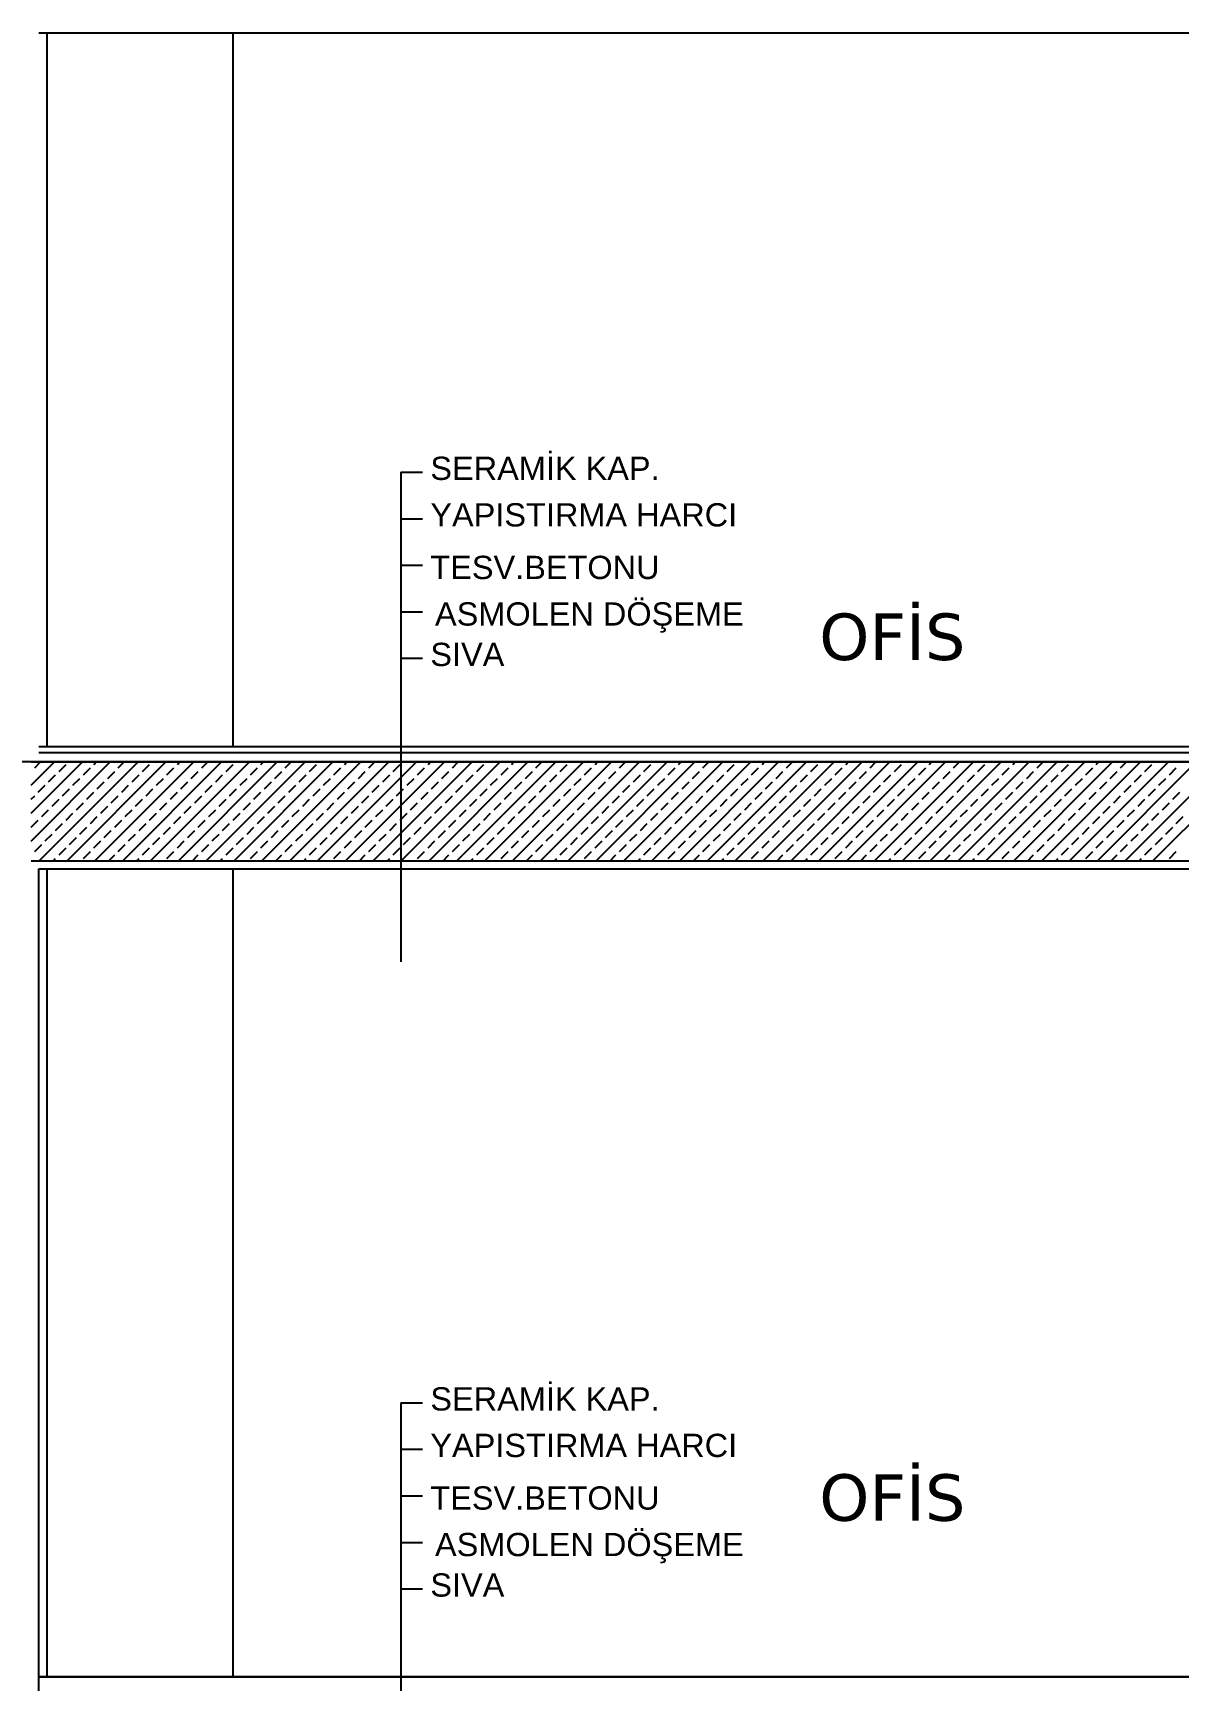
# Model space of a CAD drawing. Header units: millimetres. Extents: x 43168.9 to 43194.6, y -25545.1 to -25543.4.
# Drawn here: x 43183.8049 to 43183.9526, y -25544.425 to -25544.2126 of the extents above; entities that cross this region are included whole.
import ezdxf
from ezdxf.enums import TextEntityAlignment as Align

# ---------------------------------------------------------------- set-up
doc = ezdxf.new("R2010")
doc.units = ezdxf.units.MM
doc.header["$LTSCALE"] = 200
doc.linetypes.add('kesit_$0$HIDDEN2', pattern=[0.1875, 0.125, -0.0625])
for name, color, linetype in [('gor-4_sgh', 17, 'Continuous'), ('kaplama-gnl_sgh', 30, 'Continuous'), ('kesit_$0$izd-alt_sgh', 8, 'kesit_$0$HIDDEN2'), ('kolon-b.a_sgh', 6, 'Continuous'), ('metal-mal._sgh', 122, 'Continuous'), ('siva_sgh', 145, 'Continuous'), ('tarama-betonarme_sgh', 223, 'Continuous'), ('yazi-mahal_sgh', 12, 'Continuous'), ('yazi-malz_sgh', 7, 'Continuous')]:
    doc.layers.add(name, color=color, linetype=linetype)
doc.styles.add('1-200', font='arial.ttf', dxfattribs={"height": 60})
doc.styles.add('text1', font='VERDANA.TTF')

msp = doc.modelspace()

# ---------------------------------------------------------------- linework, layer by layer
at = {"layer": 'gor-4_sgh'}
for p, q in [((43183.80671, -25544.21256), (43183.80671, -25544.30456)), ((43183.83071, -25544.21256), (43183.83071, -25544.30456)), ((43183.80671, -25544.32036), (43183.80671, -25544.42456)), ((43183.83071, -25544.32036), (43183.83071, -25544.42456))]:
    msp.add_line(p, q, dxfattribs=at)
at = {"layer": 'kaplama-gnl_sgh'}
for p, q in [((43183.80569, -25544.30456), (43184.12769, -25544.30456)), ((43183.80569, -25544.30536), (43184.12769, -25544.30536)), ((43183.80569, -25544.42456), (43183.93864, -25544.42456)), ((43183.80569, -25544.42456), (43184.27149, -25544.42456)), ((43184.27149, -25544.42456), (43183.80569, -25544.42456))]:
    msp.add_line(p, q, dxfattribs=at)
at = {"layer": 'kesit_$0$izd-alt_sgh'}
msp.add_line((43185.17869, -25544.30656), (43183.58059, -25544.30656), dxfattribs=at)
at = {"layer": 'kolon-b.a_sgh'}
for p, q in [((43183.80469, -25544.30656), (43184.27469, -25544.30656)), ((43184.27469, -25544.31936), (43183.80469, -25544.31936))]:
    msp.add_line(p, q, dxfattribs=at)
at = {"layer": 'metal-mal._sgh'}
msp.add_line((43183.80569, -25544.21256), (43184.22829, -25544.21256), dxfattribs=at)
at = {"layer": 'siva_sgh'}
for p, q in [((43183.80569, -25544.42656), (43183.80569, -25544.32036)), ((43183.80569, -25544.32036), (43184.27569, -25544.32036))]:
    msp.add_line(p, q, dxfattribs=at)
at = {"layer": 'tarama-betonarme_sgh'}
for p, q in [((43183.80469, -25544.30958), (43183.80771, -25544.30656)), ((43183.80469, -25544.31317), (43183.81131, -25544.30656)), ((43183.80469, -25544.31677), (43183.8149, -25544.30656)), ((43183.80515, -25544.30733), (43183.80592, -25544.30656)), ((43183.80569, -25544.31936), (43183.81849, -25544.30656)), ((43183.80829, -25544.30778), (43183.80919, -25544.30688)), ((43183.80928, -25544.31936), (43183.82208, -25544.30656)), ((43183.81278, -25544.30688), (43183.8131, -25544.30656)), ((43183.81287, -25544.31936), (43183.82567, -25544.30656)), ((43183.81592, -25544.30733), (43183.81669, -25544.30656)), ((43183.81647, -25544.31936), (43183.82927, -25544.30656)), ((43183.81907, -25544.30778), (43183.81996, -25544.30688)), ((43183.82006, -25544.31936), (43183.83286, -25544.30656)), ((43183.82356, -25544.30688), (43183.82388, -25544.30656)), ((43183.82365, -25544.31936), (43183.83645, -25544.30656)), ((43183.8267, -25544.30733), (43183.82747, -25544.30656)), ((43183.82724, -25544.31936), (43183.84004, -25544.30656)), ((43183.82984, -25544.30778), (43183.83074, -25544.30688)), ((43183.83083, -25544.31936), (43183.84363, -25544.30656)), ((43183.83433, -25544.30688), (43183.83465, -25544.30656)), ((43183.83443, -25544.31936), (43183.84723, -25544.30656)), ((43183.83748, -25544.30733), (43183.83825, -25544.30656)), ((43183.83802, -25544.31936), (43183.85082, -25544.30656)), ((43183.84062, -25544.30778), (43183.84152, -25544.30688)), ((43183.84161, -25544.31936), (43183.85441, -25544.30656)), ((43183.84511, -25544.30688), (43183.84543, -25544.30656)), ((43183.8452, -25544.31936), (43183.858, -25544.30656)), ((43183.84825, -25544.30733), (43183.84902, -25544.30656)), ((43183.84879, -25544.31936), (43183.86159, -25544.30656)), ((43183.8514, -25544.30778), (43183.85229, -25544.30688)), ((43183.85239, -25544.31936), (43183.86519, -25544.30656)), ((43183.85589, -25544.30688), (43183.85621, -25544.30656)), ((43183.85598, -25544.31936), (43183.86878, -25544.30656)), ((43183.85903, -25544.30733), (43183.8598, -25544.30656)), ((43183.85957, -25544.31936), (43183.87237, -25544.30656)), ((43183.86217, -25544.30778), (43183.86307, -25544.30688)), ((43183.86316, -25544.31936), (43183.87596, -25544.30656)), ((43183.86666, -25544.30688), (43183.86698, -25544.30656)), ((43183.86676, -25544.31936), (43183.87956, -25544.30656)), ((43183.86981, -25544.30733), (43183.87058, -25544.30656)), ((43183.87035, -25544.31936), (43183.88315, -25544.30656)), ((43183.87295, -25544.30778), (43183.87385, -25544.30688)), ((43183.87394, -25544.31936), (43183.88674, -25544.30656)), ((43183.87744, -25544.30688), (43183.87776, -25544.30656)), ((43183.87753, -25544.31936), (43183.89033, -25544.30656)), ((43183.88058, -25544.30733), (43183.88135, -25544.30656)), ((43183.88112, -25544.31936), (43183.89392, -25544.30656)), ((43183.88372, -25544.30778), (43183.88462, -25544.30688)), ((43183.88472, -25544.31936), (43183.89752, -25544.30656)), ((43183.88821, -25544.30688), (43183.88854, -25544.30656)), ((43183.88831, -25544.31936), (43183.90111, -25544.30656)), ((43183.89136, -25544.30733), (43183.89213, -25544.30656)), ((43183.8919, -25544.31936), (43183.9047, -25544.30656)), ((43183.8945, -25544.30778), (43183.8954, -25544.30688)), ((43183.89549, -25544.31936), (43183.90829, -25544.30656)), ((43183.89899, -25544.30688), (43183.89931, -25544.30656)), ((43183.89908, -25544.31936), (43183.91188, -25544.30656)), ((43183.90213, -25544.30733), (43183.9029, -25544.30656)), ((43183.90268, -25544.31936), (43183.91548, -25544.30656)), ((43183.90528, -25544.30778), (43183.90618, -25544.30688)), ((43183.90627, -25544.31936), (43183.91907, -25544.30656)), ((43183.90977, -25544.30688), (43183.91009, -25544.30656)), ((43183.90986, -25544.31936), (43183.92266, -25544.30656)), ((43183.91291, -25544.30733), (43183.91368, -25544.30656)), ((43183.91345, -25544.31936), (43183.92625, -25544.30656)), ((43183.91605, -25544.30778), (43183.91695, -25544.30688)), ((43183.91704, -25544.31936), (43183.92984, -25544.30656)), ((43183.92054, -25544.30688), (43183.92086, -25544.30656)), ((43183.92064, -25544.31936), (43183.93344, -25544.30656)), ((43183.92369, -25544.30733), (43183.92446, -25544.30656)), ((43183.92423, -25544.31936), (43183.93703, -25544.30656)), ((43183.92683, -25544.30778), (43183.92773, -25544.30688)), ((43183.92782, -25544.31936), (43183.94062, -25544.30656)), ((43183.93132, -25544.30688), (43183.93164, -25544.30656)), ((43183.93141, -25544.31936), (43183.94421, -25544.30656)), ((43183.93446, -25544.30733), (43183.93523, -25544.30656)), ((43183.93501, -25544.31936), (43183.94781, -25544.30656)), ((43183.93761, -25544.30778), (43183.9385, -25544.30688)), ((43183.9386, -25544.31936), (43183.9514, -25544.30656)), ((43183.9421, -25544.30688), (43183.94242, -25544.30656)), ((43183.94219, -25544.31936), (43183.95499, -25544.30656)), ((43183.94524, -25544.30733), (43183.94601, -25544.30656)), ((43183.94578, -25544.31936), (43183.95858, -25544.30656)), ((43183.94838, -25544.30778), (43183.94928, -25544.30688)), ((43183.94937, -25544.31936), (43183.96217, -25544.30656)), ((43183.80694, -25544.30913), (43183.80784, -25544.30823)), ((43183.81009, -25544.30957), (43183.81098, -25544.30868)), ((43183.81143, -25544.30823), (43183.81233, -25544.30733)), ((43183.81323, -25544.31002), (43183.81413, -25544.30913)), ((43183.81458, -25544.30868), (43183.81547, -25544.30778)), ((43183.81772, -25544.30913), (43183.81862, -25544.30823)), ((43183.82086, -25544.30957), (43183.82176, -25544.30868)), ((43183.82221, -25544.30823), (43183.82311, -25544.30733)), ((43183.82401, -25544.31002), (43183.8249, -25544.30913)), ((43183.82535, -25544.30868), (43183.82625, -25544.30778)), ((43183.8285, -25544.30913), (43183.82939, -25544.30823)), ((43183.83164, -25544.30957), (43183.83254, -25544.30868)), ((43183.83299, -25544.30823), (43183.83388, -25544.30733)), ((43183.83478, -25544.31002), (43183.83568, -25544.30913)), ((43183.83613, -25544.30868), (43183.83703, -25544.30778)), ((43183.83927, -25544.30913), (43183.84017, -25544.30823)), ((43183.84242, -25544.30957), (43183.84331, -25544.30868)), ((43183.84376, -25544.30823), (43183.84466, -25544.30733)), ((43183.84556, -25544.31002), (43183.84646, -25544.30913)), ((43183.84691, -25544.30868), (43183.8478, -25544.30778)), ((43183.85005, -25544.30913), (43183.85095, -25544.30823)), ((43183.85319, -25544.30957), (43183.85409, -25544.30868)), ((43183.85454, -25544.30823), (43183.85544, -25544.30733)), ((43183.85633, -25544.31002), (43183.85723, -25544.30913)), ((43183.85768, -25544.30868), (43183.85858, -25544.30778)), ((43183.86082, -25544.30913), (43183.86172, -25544.30823)), ((43183.86397, -25544.30957), (43183.86487, -25544.30868)), ((43183.86531, -25544.30823), (43183.86621, -25544.30733)), ((43183.86711, -25544.31002), (43183.86801, -25544.30913)), ((43183.86846, -25544.30868), (43183.86936, -25544.30778)), ((43183.8716, -25544.30913), (43183.8725, -25544.30823)), ((43183.87474, -25544.30957), (43183.87564, -25544.30868)), ((43183.87609, -25544.30823), (43183.87699, -25544.30733)), ((43183.87789, -25544.31002), (43183.87879, -25544.30913)), ((43183.87923, -25544.30868), (43183.88013, -25544.30778)), ((43183.88238, -25544.30913), (43183.88328, -25544.30823)), ((43183.88552, -25544.30957), (43183.88642, -25544.30868)), ((43183.88687, -25544.30823), (43183.88777, -25544.30733)), ((43183.88866, -25544.31002), (43183.88956, -25544.30913)), ((43183.89001, -25544.30868), (43183.89091, -25544.30778)), ((43183.89315, -25544.30913), (43183.89405, -25544.30823)), ((43183.8963, -25544.30957), (43183.89719, -25544.30868)), ((43183.89764, -25544.30823), (43183.89854, -25544.30733)), ((43183.89944, -25544.31002), (43183.90034, -25544.30913)), ((43183.90079, -25544.30868), (43183.90168, -25544.30778)), ((43183.90393, -25544.30913), (43183.90483, -25544.30823)), ((43183.90707, -25544.30957), (43183.90797, -25544.30868)), ((43183.90842, -25544.30823), (43183.90932, -25544.30733)), ((43183.91022, -25544.31002), (43183.91111, -25544.30913)), ((43183.91156, -25544.30868), (43183.91246, -25544.30778)), ((43183.91471, -25544.30913), (43183.9156, -25544.30823)), ((43183.91785, -25544.30957), (43183.91875, -25544.30868)), ((43183.9192, -25544.30823), (43183.92009, -25544.30733)), ((43183.92099, -25544.31002), (43183.92189, -25544.30913)), ((43183.92234, -25544.30868), (43183.92324, -25544.30778)), ((43183.92548, -25544.30913), (43183.92638, -25544.30823)), ((43183.92863, -25544.30957), (43183.92952, -25544.30868)), ((43183.92997, -25544.30823), (43183.93087, -25544.30733)), ((43183.93177, -25544.31002), (43183.93267, -25544.30913)), ((43183.93312, -25544.30868), (43183.93401, -25544.30778)), ((43183.93626, -25544.30913), (43183.93716, -25544.30823)), ((43183.9394, -25544.30957), (43183.9403, -25544.30868)), ((43183.94075, -25544.30823), (43183.94165, -25544.30733)), ((43183.94255, -25544.31002), (43183.94344, -25544.30913)), ((43183.94389, -25544.30868), (43183.94479, -25544.30778)), ((43183.94704, -25544.30913), (43183.94793, -25544.30823)), ((43183.95018, -25544.30957), (43183.95108, -25544.30868)), ((43183.95153, -25544.30823), (43183.95242, -25544.30733)), ((43183.80469, -25544.31138), (43183.80515, -25544.31092)), ((43183.8056, -25544.31047), (43183.80649, -25544.30957)), ((43183.80739, -25544.31227), (43183.80829, -25544.31137)), ((43183.80874, -25544.31092), (43183.80964, -25544.31002)), ((43183.81188, -25544.31137), (43183.81278, -25544.31047)), ((43183.81503, -25544.31182), (43183.81592, -25544.31092)), ((43183.81637, -25544.31047), (43183.81727, -25544.30957)), ((43183.81817, -25544.31227), (43183.81907, -25544.31137)), ((43183.81952, -25544.31092), (43183.82041, -25544.31002)), ((43183.82266, -25544.31137), (43183.82356, -25544.31047)), ((43183.8258, -25544.31182), (43183.8267, -25544.31092)), ((43183.82715, -25544.31047), (43183.82805, -25544.30957)), ((43183.82894, -25544.31227), (43183.82984, -25544.31137)), ((43183.83029, -25544.31092), (43183.83119, -25544.31002)), ((43183.83344, -25544.31137), (43183.83433, -25544.31047)), ((43183.83658, -25544.31182), (43183.83748, -25544.31092)), ((43183.83793, -25544.31047), (43183.83882, -25544.30957)), ((43183.83972, -25544.31227), (43183.84062, -25544.31137)), ((43183.84107, -25544.31092), (43183.84197, -25544.31002)), ((43183.84421, -25544.31137), (43183.84511, -25544.31047)), ((43183.84735, -25544.31182), (43183.84825, -25544.31092)), ((43183.8487, -25544.31047), (43183.8496, -25544.30957)), ((43183.8505, -25544.31227), (43183.8514, -25544.31137)), ((43183.85184, -25544.31092), (43183.85274, -25544.31002)), ((43183.85499, -25544.31137), (43183.85589, -25544.31047)), ((43183.85813, -25544.31182), (43183.85903, -25544.31092)), ((43183.85948, -25544.31047), (43183.86038, -25544.30957)), ((43183.86127, -25544.31227), (43183.86217, -25544.31137)), ((43183.86262, -25544.31092), (43183.86352, -25544.31002)), ((43183.86576, -25544.31137), (43183.86666, -25544.31047)), ((43183.86891, -25544.31182), (43183.86981, -25544.31092)), ((43183.87025, -25544.31047), (43183.87115, -25544.30957)), ((43183.87205, -25544.31227), (43183.87295, -25544.31137)), ((43183.8734, -25544.31092), (43183.8743, -25544.31002)), ((43183.87654, -25544.31137), (43183.87744, -25544.31047)), ((43183.87968, -25544.31182), (43183.88058, -25544.31092)), ((43183.88103, -25544.31047), (43183.88193, -25544.30957)), ((43183.88283, -25544.31227), (43183.88372, -25544.31137)), ((43183.88417, -25544.31092), (43183.88507, -25544.31002)), ((43183.88732, -25544.31137), (43183.88821, -25544.31047)), ((43183.89046, -25544.31182), (43183.89136, -25544.31092)), ((43183.89181, -25544.31047), (43183.8927, -25544.30957)), ((43183.8936, -25544.31227), (43183.8945, -25544.31137)), ((43183.89495, -25544.31092), (43183.89585, -25544.31002)), ((43183.89809, -25544.31137), (43183.89899, -25544.31047)), ((43183.90124, -25544.31182), (43183.90213, -25544.31092)), ((43183.90258, -25544.31047), (43183.90348, -25544.30957)), ((43183.90438, -25544.31227), (43183.90528, -25544.31137)), ((43183.90573, -25544.31092), (43183.90662, -25544.31002)), ((43183.90887, -25544.31137), (43183.90977, -25544.31047)), ((43183.91201, -25544.31182), (43183.91291, -25544.31092)), ((43183.91336, -25544.31047), (43183.91426, -25544.30957)), ((43183.91516, -25544.31227), (43183.91605, -25544.31137)), ((43183.9165, -25544.31092), (43183.9174, -25544.31002)), ((43183.91965, -25544.31137), (43183.92054, -25544.31047)), ((43183.92279, -25544.31182), (43183.92369, -25544.31092)), ((43183.92414, -25544.31047), (43183.92503, -25544.30957)), ((43183.92593, -25544.31227), (43183.92683, -25544.31137)), ((43183.92728, -25544.31092), (43183.92818, -25544.31002)), ((43183.93042, -25544.31137), (43183.93132, -25544.31047)), ((43183.93356, -25544.31182), (43183.93446, -25544.31092)), ((43183.93491, -25544.31047), (43183.93581, -25544.30957)), ((43183.93671, -25544.31227), (43183.93761, -25544.31137)), ((43183.93805, -25544.31092), (43183.93895, -25544.31002)), ((43183.9412, -25544.31137), (43183.9421, -25544.31047)), ((43183.94434, -25544.31182), (43183.94524, -25544.31092)), ((43183.94569, -25544.31047), (43183.94659, -25544.30957)), ((43183.94748, -25544.31227), (43183.94838, -25544.31137)), ((43183.94883, -25544.31092), (43183.94973, -25544.31002)), ((43183.95197, -25544.31137), (43183.95287, -25544.31047)), ((43183.80605, -25544.31362), (43183.80694, -25544.31272)), ((43183.80919, -25544.31406), (43183.81009, -25544.31317)), ((43183.81054, -25544.31272), (43183.81143, -25544.31182)), ((43183.81368, -25544.31317), (43183.81458, -25544.31227)), ((43183.81682, -25544.31362), (43183.81772, -25544.31272)), ((43183.81996, -25544.31406), (43183.82086, -25544.31317)), ((43183.82131, -25544.31272), (43183.82221, -25544.31182)), ((43183.82445, -25544.31317), (43183.82535, -25544.31227)), ((43183.8276, -25544.31362), (43183.8285, -25544.31272)), ((43183.83074, -25544.31406), (43183.83164, -25544.31317)), ((43183.83209, -25544.31272), (43183.83299, -25544.31182)), ((43183.83523, -25544.31317), (43183.83613, -25544.31227)), ((43183.83837, -25544.31362), (43183.83927, -25544.31272)), ((43183.84152, -25544.31406), (43183.84242, -25544.31317)), ((43183.84286, -25544.31272), (43183.84376, -25544.31182)), ((43183.84601, -25544.31317), (43183.84691, -25544.31227)), ((43183.84915, -25544.31362), (43183.85005, -25544.31272)), ((43183.85229, -25544.31406), (43183.85319, -25544.31317)), ((43183.85364, -25544.31272), (43183.85454, -25544.31182)), ((43183.85678, -25544.31317), (43183.85768, -25544.31227)), ((43183.85993, -25544.31362), (43183.86082, -25544.31272)), ((43183.86307, -25544.31406), (43183.86397, -25544.31317)), ((43183.86442, -25544.31272), (43183.86531, -25544.31182)), ((43183.86756, -25544.31317), (43183.86846, -25544.31227)), ((43183.8707, -25544.31362), (43183.8716, -25544.31272)), ((43183.87385, -25544.31406), (43183.87474, -25544.31317)), ((43183.87519, -25544.31272), (43183.87609, -25544.31182)), ((43183.87834, -25544.31317), (43183.87923, -25544.31227)), ((43183.88148, -25544.31362), (43183.88238, -25544.31272)), ((43183.88462, -25544.31406), (43183.88552, -25544.31317)), ((43183.88597, -25544.31272), (43183.88687, -25544.31182)), ((43183.88911, -25544.31317), (43183.89001, -25544.31227)), ((43183.89226, -25544.31362), (43183.89315, -25544.31272)), ((43183.8954, -25544.31406), (43183.8963, -25544.31317)), ((43183.89675, -25544.31272), (43183.89764, -25544.31182)), ((43183.89989, -25544.31317), (43183.90079, -25544.31227)), ((43183.90303, -25544.31362), (43183.90393, -25544.31272)), ((43183.90618, -25544.31406), (43183.90707, -25544.31317)), ((43183.90752, -25544.31272), (43183.90842, -25544.31182)), ((43183.91067, -25544.31317), (43183.91156, -25544.31227)), ((43183.91381, -25544.31362), (43183.91471, -25544.31272)), ((43183.91695, -25544.31406), (43183.91785, -25544.31317)), ((43183.9183, -25544.31272), (43183.9192, -25544.31182)), ((43183.92144, -25544.31317), (43183.92234, -25544.31227)), ((43183.92458, -25544.31362), (43183.92548, -25544.31272)), ((43183.92773, -25544.31406), (43183.92863, -25544.31317)), ((43183.92907, -25544.31272), (43183.92997, -25544.31182)), ((43183.93222, -25544.31317), (43183.93312, -25544.31227)), ((43183.93536, -25544.31362), (43183.93626, -25544.31272)), ((43183.9385, -25544.31406), (43183.9394, -25544.31317)), ((43183.93985, -25544.31272), (43183.94075, -25544.31182)), ((43183.94299, -25544.31317), (43183.94389, -25544.31227)), ((43183.94614, -25544.31362), (43183.94704, -25544.31272)), ((43183.94928, -25544.31406), (43183.95018, -25544.31317)), ((43183.95063, -25544.31272), (43183.95153, -25544.31182)), ((43183.8047, -25544.31496), (43183.8056, -25544.31406)), ((43183.80784, -25544.31541), (43183.80874, -25544.31451)), ((43183.81098, -25544.31586), (43183.81188, -25544.31496)), ((43183.81233, -25544.31451), (43183.81323, -25544.31362)), ((43183.81413, -25544.31631), (43183.81503, -25544.31541)), ((43183.81547, -25544.31496), (43183.81637, -25544.31406)), ((43183.81862, -25544.31541), (43183.81952, -25544.31451)), ((43183.82176, -25544.31586), (43183.82266, -25544.31496)), ((43183.82311, -25544.31451), (43183.82401, -25544.31362)), ((43183.8249, -25544.31631), (43183.8258, -25544.31541)), ((43183.82625, -25544.31496), (43183.82715, -25544.31406)), ((43183.82939, -25544.31541), (43183.83029, -25544.31451)), ((43183.83254, -25544.31586), (43183.83344, -25544.31496)), ((43183.83388, -25544.31451), (43183.83478, -25544.31362)), ((43183.83568, -25544.31631), (43183.83658, -25544.31541)), ((43183.83703, -25544.31496), (43183.83793, -25544.31406)), ((43183.84017, -25544.31541), (43183.84107, -25544.31451)), ((43183.84331, -25544.31586), (43183.84421, -25544.31496)), ((43183.84466, -25544.31451), (43183.84556, -25544.31362)), ((43183.84646, -25544.31631), (43183.84735, -25544.31541)), ((43183.8478, -25544.31496), (43183.8487, -25544.31406)), ((43183.85095, -25544.31541), (43183.85184, -25544.31451)), ((43183.85409, -25544.31586), (43183.85499, -25544.31496)), ((43183.85544, -25544.31451), (43183.85633, -25544.31362)), ((43183.85723, -25544.31631), (43183.85813, -25544.31541)), ((43183.85858, -25544.31496), (43183.85948, -25544.31406)), ((43183.86172, -25544.31541), (43183.86262, -25544.31451)), ((43183.86487, -25544.31586), (43183.86576, -25544.31496)), ((43183.86621, -25544.31451), (43183.86711, -25544.31362)), ((43183.86801, -25544.31631), (43183.86891, -25544.31541)), ((43183.86936, -25544.31496), (43183.87025, -25544.31406)), ((43183.8725, -25544.31541), (43183.8734, -25544.31451)), ((43183.87564, -25544.31586), (43183.87654, -25544.31496)), ((43183.87699, -25544.31451), (43183.87789, -25544.31362)), ((43183.87879, -25544.31631), (43183.87968, -25544.31541)), ((43183.88013, -25544.31496), (43183.88103, -25544.31406)), ((43183.88328, -25544.31541), (43183.88417, -25544.31451)), ((43183.88642, -25544.31586), (43183.88732, -25544.31496)), ((43183.88777, -25544.31451), (43183.88866, -25544.31362)), ((43183.88956, -25544.31631), (43183.89046, -25544.31541)), ((43183.89091, -25544.31496), (43183.89181, -25544.31406)), ((43183.89405, -25544.31541), (43183.89495, -25544.31451)), ((43183.89719, -25544.31586), (43183.89809, -25544.31496)), ((43183.89854, -25544.31451), (43183.89944, -25544.31362)), ((43183.90034, -25544.31631), (43183.90124, -25544.31541)), ((43183.90168, -25544.31496), (43183.90258, -25544.31406)), ((43183.90483, -25544.31541), (43183.90573, -25544.31451)), ((43183.90797, -25544.31586), (43183.90887, -25544.31496)), ((43183.90932, -25544.31451), (43183.91022, -25544.31362)), ((43183.91111, -25544.31631), (43183.91201, -25544.31541)), ((43183.91246, -25544.31496), (43183.91336, -25544.31406)), ((43183.9156, -25544.31541), (43183.9165, -25544.31451)), ((43183.91875, -25544.31586), (43183.91965, -25544.31496)), ((43183.92009, -25544.31451), (43183.92099, -25544.31362)), ((43183.92189, -25544.31631), (43183.92279, -25544.31541)), ((43183.92324, -25544.31496), (43183.92414, -25544.31406)), ((43183.92638, -25544.31541), (43183.92728, -25544.31451)), ((43183.92952, -25544.31586), (43183.93042, -25544.31496)), ((43183.93087, -25544.31451), (43183.93177, -25544.31362)), ((43183.93267, -25544.31631), (43183.93356, -25544.31541)), ((43183.93401, -25544.31496), (43183.93491, -25544.31406)), ((43183.93716, -25544.31541), (43183.93805, -25544.31451)), ((43183.9403, -25544.31586), (43183.9412, -25544.31496)), ((43183.94165, -25544.31451), (43183.94255, -25544.31362)), ((43183.94344, -25544.31631), (43183.94434, -25544.31541)), ((43183.94479, -25544.31496), (43183.94569, -25544.31406)), ((43183.94793, -25544.31541), (43183.94883, -25544.31451)), ((43183.95108, -25544.31586), (43183.95197, -25544.31496)), ((43183.95242, -25544.31451), (43183.95332, -25544.31362)), ((43183.80515, -25544.31811), (43183.80605, -25544.31721)), ((43183.80649, -25544.31676), (43183.80739, -25544.31586)), ((43183.80829, -25544.31855), (43183.80919, -25544.31766)), ((43183.80964, -25544.31721), (43183.81054, -25544.31631)), ((43183.81278, -25544.31766), (43183.81368, -25544.31676)), ((43183.81592, -25544.31811), (43183.81682, -25544.31721)), ((43183.81727, -25544.31676), (43183.81817, -25544.31586)), ((43183.81907, -25544.31855), (43183.81996, -25544.31766)), ((43183.82041, -25544.31721), (43183.82131, -25544.31631)), ((43183.82356, -25544.31766), (43183.82445, -25544.31676)), ((43183.8267, -25544.31811), (43183.8276, -25544.31721)), ((43183.82805, -25544.31676), (43183.82894, -25544.31586)), ((43183.82984, -25544.31855), (43183.83074, -25544.31766)), ((43183.83119, -25544.31721), (43183.83209, -25544.31631)), ((43183.83433, -25544.31766), (43183.83523, -25544.31676)), ((43183.83748, -25544.31811), (43183.83837, -25544.31721)), ((43183.83882, -25544.31676), (43183.83972, -25544.31586)), ((43183.84062, -25544.31855), (43183.84152, -25544.31766)), ((43183.84197, -25544.31721), (43183.84286, -25544.31631)), ((43183.84511, -25544.31766), (43183.84601, -25544.31676)), ((43183.84825, -25544.31811), (43183.84915, -25544.31721)), ((43183.8496, -25544.31676), (43183.8505, -25544.31586)), ((43183.8514, -25544.31855), (43183.85229, -25544.31766)), ((43183.85274, -25544.31721), (43183.85364, -25544.31631)), ((43183.85589, -25544.31766), (43183.85678, -25544.31676)), ((43183.85903, -25544.31811), (43183.85993, -25544.31721)), ((43183.86038, -25544.31676), (43183.86127, -25544.31586)), ((43183.86217, -25544.31855), (43183.86307, -25544.31766)), ((43183.86352, -25544.31721), (43183.86442, -25544.31631)), ((43183.86666, -25544.31766), (43183.86756, -25544.31676)), ((43183.86981, -25544.31811), (43183.8707, -25544.31721)), ((43183.87115, -25544.31676), (43183.87205, -25544.31586)), ((43183.87295, -25544.31855), (43183.87385, -25544.31766)), ((43183.8743, -25544.31721), (43183.87519, -25544.31631)), ((43183.87744, -25544.31766), (43183.87834, -25544.31676)), ((43183.88058, -25544.31811), (43183.88148, -25544.31721)), ((43183.88193, -25544.31676), (43183.88283, -25544.31586)), ((43183.88372, -25544.31855), (43183.88462, -25544.31766)), ((43183.88507, -25544.31721), (43183.88597, -25544.31631)), ((43183.88821, -25544.31766), (43183.88911, -25544.31676)), ((43183.89136, -25544.31811), (43183.89226, -25544.31721)), ((43183.8927, -25544.31676), (43183.8936, -25544.31586)), ((43183.8945, -25544.31855), (43183.8954, -25544.31766)), ((43183.89585, -25544.31721), (43183.89675, -25544.31631)), ((43183.89899, -25544.31766), (43183.89989, -25544.31676)), ((43183.90213, -25544.31811), (43183.90303, -25544.31721)), ((43183.90348, -25544.31676), (43183.90438, -25544.31586)), ((43183.90528, -25544.31855), (43183.90618, -25544.31766)), ((43183.90662, -25544.31721), (43183.90752, -25544.31631)), ((43183.90977, -25544.31766), (43183.91067, -25544.31676)), ((43183.91291, -25544.31811), (43183.91381, -25544.31721)), ((43183.91426, -25544.31676), (43183.91516, -25544.31586)), ((43183.91605, -25544.31855), (43183.91695, -25544.31766)), ((43183.9174, -25544.31721), (43183.9183, -25544.31631)), ((43183.92054, -25544.31766), (43183.92144, -25544.31676)), ((43183.92369, -25544.31811), (43183.92458, -25544.31721)), ((43183.92503, -25544.31676), (43183.92593, -25544.31586)), ((43183.92683, -25544.31855), (43183.92773, -25544.31766)), ((43183.92818, -25544.31721), (43183.92907, -25544.31631)), ((43183.93132, -25544.31766), (43183.93222, -25544.31676)), ((43183.93446, -25544.31811), (43183.93536, -25544.31721)), ((43183.93581, -25544.31676), (43183.93671, -25544.31586)), ((43183.93761, -25544.31855), (43183.9385, -25544.31766)), ((43183.93895, -25544.31721), (43183.93985, -25544.31631)), ((43183.9421, -25544.31766), (43183.94299, -25544.31676)), ((43183.94524, -25544.31811), (43183.94614, -25544.31721)), ((43183.94659, -25544.31676), (43183.94748, -25544.31586)), ((43183.94838, -25544.31855), (43183.94928, -25544.31766)), ((43183.94973, -25544.31721), (43183.95063, -25544.31631)), ((43183.80749, -25544.31936), (43183.80784, -25544.319)), ((43183.81143, -25544.319), (43183.81233, -25544.31811)), ((43183.81467, -25544.31936), (43183.81547, -25544.31855)), ((43183.81826, -25544.31936), (43183.81862, -25544.319)), ((43183.82221, -25544.319), (43183.82311, -25544.31811)), ((43183.82545, -25544.31936), (43183.82625, -25544.31855)), ((43183.82904, -25544.31936), (43183.82939, -25544.319)), ((43183.83299, -25544.319), (43183.83388, -25544.31811)), ((43183.83622, -25544.31936), (43183.83703, -25544.31855)), ((43183.83981, -25544.31936), (43183.84017, -25544.319)), ((43183.84376, -25544.319), (43183.84466, -25544.31811)), ((43183.847, -25544.31936), (43183.8478, -25544.31855)), ((43183.85059, -25544.31936), (43183.85095, -25544.319)), ((43183.85454, -25544.319), (43183.85544, -25544.31811)), ((43183.85778, -25544.31936), (43183.85858, -25544.31855)), ((43183.86137, -25544.31936), (43183.86172, -25544.319)), ((43183.86531, -25544.319), (43183.86621, -25544.31811)), ((43183.86855, -25544.31936), (43183.86936, -25544.31855)), ((43183.87214, -25544.31936), (43183.8725, -25544.319)), ((43183.87609, -25544.319), (43183.87699, -25544.31811)), ((43183.87933, -25544.31936), (43183.88013, -25544.31855)), ((43183.88292, -25544.31936), (43183.88328, -25544.319)), ((43183.88687, -25544.319), (43183.88777, -25544.31811)), ((43183.8901, -25544.31936), (43183.89091, -25544.31855)), ((43183.8937, -25544.31936), (43183.89405, -25544.319)), ((43183.89764, -25544.319), (43183.89854, -25544.31811)), ((43183.90088, -25544.31936), (43183.90168, -25544.31855)), ((43183.90447, -25544.31936), (43183.90483, -25544.319)), ((43183.90842, -25544.319), (43183.90932, -25544.31811)), ((43183.91166, -25544.31936), (43183.91246, -25544.31855)), ((43183.91525, -25544.31936), (43183.9156, -25544.319)), ((43183.9192, -25544.319), (43183.92009, -25544.31811)), ((43183.92243, -25544.31936), (43183.92324, -25544.31855)), ((43183.92603, -25544.31936), (43183.92638, -25544.319)), ((43183.92997, -25544.319), (43183.93087, -25544.31811)), ((43183.93321, -25544.31936), (43183.93401, -25544.31855)), ((43183.9368, -25544.31936), (43183.93716, -25544.319)), ((43183.94075, -25544.319), (43183.94165, -25544.31811)), ((43183.94399, -25544.31936), (43183.94479, -25544.31855)), ((43183.94758, -25544.31936), (43183.94793, -25544.319)), ((43183.95153, -25544.319), (43183.95242, -25544.31811))]:
    msp.add_line(p, q, dxfattribs=at)
at = {"layer": 'yazi-malz_sgh'}
for p, q in [((43183.85238, -25544.2692), (43183.85519, -25544.2692)), ((43183.85238, -25544.2692), (43183.85238, -25544.33236)), ((43183.85238, -25544.2752), (43183.85519, -25544.2752)), ((43183.85238, -25544.2812), (43183.85519, -25544.2812)), ((43183.85238, -25544.2872), (43183.85519, -25544.2872)), ((43183.85238, -25544.2932), (43183.85519, -25544.2932)), ((43183.85238, -25544.3892), (43183.85519, -25544.3892)), ((43183.85238, -25544.3892), (43183.85238, -25544.45236)), ((43183.85238, -25544.3952), (43183.85519, -25544.3952)), ((43183.85238, -25544.4012), (43183.85519, -25544.4012)), ((43183.85238, -25544.4072), (43183.85519, -25544.4072)), ((43183.85238, -25544.4132), (43183.85519, -25544.4132))]:
    msp.add_line(p, q, dxfattribs=at)

# ---------------------------------------------------------------- texts
at = {"layer": 'yazi-mahal_sgh', "style": 'text1'}
for p in [(43183.92522, -25544.29342), (43183.92522, -25544.40442)]:
    msp.add_text('OFİS', height=0.006, dxfattribs=at).set_placement(p, align=Align.RIGHT)
at = {"layer": 'yazi-malz_sgh', "style": '1-200'}
for s, p in [('SERAMİK KAP.', (43183.85619, -25544.2702)), ('YAPISTIRMA HARCI', (43183.85619, -25544.2762)), ('TESV.BETONU', (43183.85619, -25544.28298)), ('ASMOLEN DÖŞEME', (43183.85679, -25544.28898)), ('SIVA', (43183.85619, -25544.2942)), ('SERAMİK KAP.', (43183.85619, -25544.3902)), ('YAPISTIRMA HARCI', (43183.85619, -25544.3962)), ('TESV.BETONU', (43183.85619, -25544.40298)), ('ASMOLEN DÖŞEME', (43183.85679, -25544.40898)), ('SIVA', (43183.85619, -25544.4142))]:
    msp.add_text(s, height=0.003, rotation=360, dxfattribs=at).set_placement(p)

doc.saveas('drawing.dxf')
